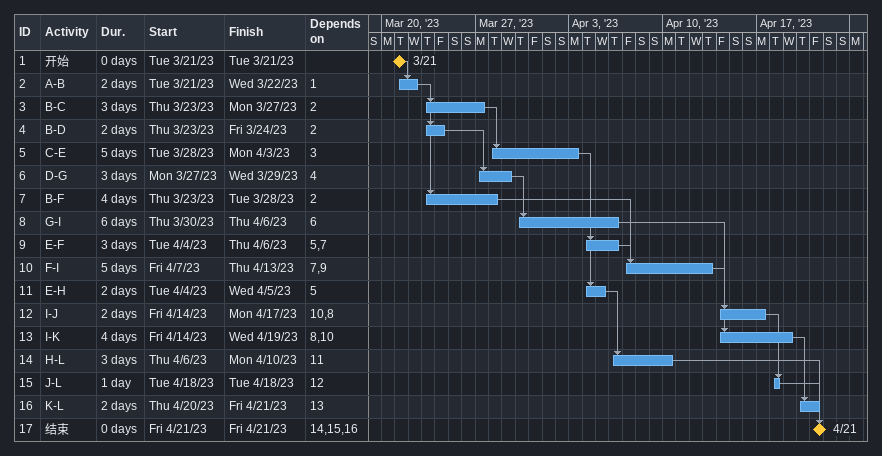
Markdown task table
| ID | Task | Duration | Start | Finish | Predecessors |
|---|---|---|---|---|---|
| 1 | 开始 | 0d | 2023-03-21 | 2023-03-21 |  |
| 2 | A-B | 2d | 2023-03-21 | 2023-03-22 | 1 |
| 3 | B-C | 3d | 2023-03-23 | 2023-03-27 | 2 |
| 4 | B-D | 2d | 2023-03-23 | 2023-03-24 | 2 |
| 5 | C-E | 5d | 2023-03-28 | 2023-04-03 | 3 |
| 6 | D-G | 3d | 2023-03-27 | 2023-03-29 | 4 |
| 7 | B-F | 4d | 2023-03-23 | 2023-03-28 | 2 |
| 8 | G-I | 6d | 2023-03-30 | 2023-04-06 | 6 |
| 9 | E-F | 3d | 2023-04-04 | 2023-04-06 | 5, 7 |
| 10 | F-I | 5d | 2023-04-07 | 2023-04-13 | 7, 9 |
| 11 | E-H | 2d | 2023-04-04 | 2023-04-05 | 5 |
| 12 | I-J | 2d | 2023-04-14 | 2023-04-17 | 10, 8 |
| 13 | I-K | 4d | 2023-04-14 | 2023-04-19 | 8, 10 |
| 14 | H-L | 3d | 2023-04-06 | 2023-04-10 | 11 |
| 15 | J-L | 1d | 2023-04-18 | 2023-04-18 | 12 |
| 16 | K-L | 2d | 2023-04-20 | 2023-04-21 | 13 |
| 17 | 结束 | 0d | 2023-04-21 | 2023-04-21 | 14, 15, 16 |
